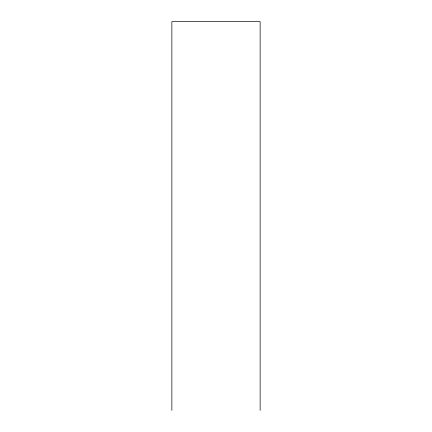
<?xml version="1.0" encoding="UTF-8"?>
<svg xmlns="http://www.w3.org/2000/svg" width="432" height="432" viewBox="0 0 432 432"><rect width="100%" height="100%" fill="white"/><g stroke="black" fill="none" stroke-linecap="round" stroke-linejoin="round"><path stroke-width="0.65" d="M260.14 410.4L260.14 21.6L171.86 21.6L171.86 410.4"/></g></svg>
